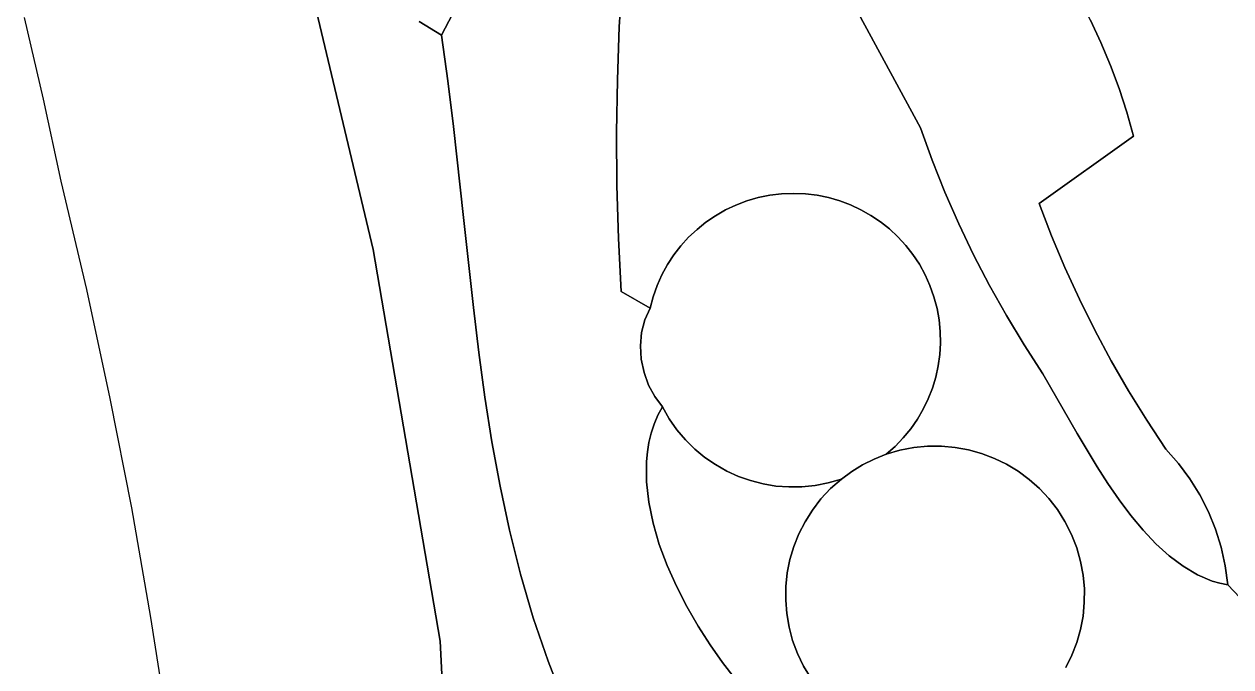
# Model space of a CAD drawing. Header units: inches. Extents: x 37.2 to 70.6, y 17.4 to 61.6.
# Drawn here: x 43.335 to 46.823, y 37.61 to 39.47 of the extents above; entities that cross this region are included whole.
import ezdxf

# ---------------------------------------------------------------- set-up
doc = ezdxf.new("R2010")
doc.units = ezdxf.units.IN
doc.layers.add('SURFACES_FOR_SKETCHUP', color=7, linetype='Continuous')

msp = doc.modelspace()

# ---------------------------------------------------------------- linework, layer by layer
at = {"layer": 'SURFACES_FOR_SKETCHUP'}
for points, invisible_edges in [([(46.4477, 39.4167), (47.9831, 40.3473), (46.4173, 39.4815)], 3), ([(46.4753, 39.3506), (47.9831, 40.3473), (46.4477, 39.4167)], 3), ([(46.4753, 39.3506), (46.5002, 39.2835), (47.9831, 40.3473)], 10), ([(46.5002, 39.2835), (46.5223, 39.2152), (47.9831, 40.3473)], 10), ([(46.5223, 39.2152), (46.5415, 39.1461), (47.9831, 40.3473)], 10), ([(48.4701, 40.0941), (47.9831, 40.3473), (46.5415, 39.1461)], 11), ([(43.3351, 39.4889), (43.3896, 39.2527), (44.0186, 40.1851)], 10), ([(44.3436, 38.8177), (44.0186, 40.1851), (43.3896, 39.2527)], 10), ([(44.3436, 38.8177), (44.4766, 39.4775), (44.0186, 40.1851)], 3), ([(46.5415, 39.1461), (46.7048, 38.1544), (48.4701, 40.0941)], 11), ([(46.7048, 38.1544), (46.7336, 38.1077), (48.4701, 40.0941)], 10), ([(46.7336, 38.1077), (46.7583, 38.0589), (48.4701, 40.0941)], 10), ([(48.5218, 40.0763), (48.4701, 40.0941), (46.7583, 38.0589)], 10), ([(48.5744, 40.0622), (48.5218, 40.0763), (46.7583, 38.0589)], 10), ([(46.7583, 38.0589), (47.12, 37.5233), (48.5744, 40.0622)], 11), ([(45.461, 40.0317), (45.0646, 39.6152), (45.9258, 39.1699)], 3), ([(45.461, 40.0317), (45.9258, 39.1699), (46.3102, 39.668)], 10), ([(46.3102, 39.668), (45.9258, 39.1699), (46.3485, 39.6073)], 3), ([(44.62, 39.6266), (44.5991, 39.562), (45.0556, 39.4622)], 10), ([(45.0556, 39.4622), (45.0646, 39.6152), (44.62, 39.6266)], 10), ([(45.0646, 39.6152), (45.0556, 39.4622), (45.9258, 39.1699)], 10), ([(46.3485, 39.6073), (45.9258, 39.1699), (46.3842, 39.5451)], 3), ([(44.5991, 39.562), (44.5729, 39.4991), (45.0556, 39.4622)], 10), ([(46.3842, 39.5451), (45.9258, 39.1699), (46.4173, 39.4815)], 3), ([(44.5415, 39.4383), (44.5729, 39.4991), (44.4766, 39.4775)], 2), ([(44.5729, 39.4991), (44.5415, 39.4383), (44.56, 39.3058)], 8), ([(44.5729, 39.4991), (44.56, 39.3058), (45.05, 39.3091)], 11), ([(45.05, 39.3091), (45.0556, 39.4622), (44.5729, 39.4991)], 10), ([(44.4766, 39.4775), (44.3436, 38.8177), (44.56, 39.3058)], 11), ([(44.56, 39.3058), (44.5415, 39.4383), (44.4766, 39.4775)], 8), ([(45.05, 39.3091), (45.4905, 38.9746), (45.0556, 39.4622)], 3), ([(45.4905, 38.9746), (45.5249, 38.9788), (45.0556, 39.4622)], 10), ([(45.5249, 38.9788), (45.5595, 38.9802), (45.0556, 39.4622)], 10), ([(45.5595, 38.9802), (45.9258, 39.1699), (45.0556, 39.4622)], 11), ([(46.4173, 39.4815), (45.9258, 39.1699), (46.4477, 39.4167)], 3), ([(46.4477, 39.4167), (45.9258, 39.1699), (46.4753, 39.3506)], 3), ([(46.2688, 38.9512), (46.4753, 39.3506), (45.9258, 39.1699)], 11), ([(46.5002, 39.2835), (46.4753, 39.3506), (46.2688, 38.9512)], 10), ([(44.5764, 39.1736), (44.56, 39.3058), (44.3436, 38.8177)], 10), ([(44.56, 39.3058), (44.5764, 39.1736), (45.05, 39.3091)], 10), ([(45.0477, 39.156), (45.05, 39.3091), (44.5764, 39.1736)], 10), ([(45.05, 39.3091), (45.0477, 39.156), (45.4243, 38.9582)], 10), ([(45.4243, 38.9582), (45.4569, 38.9677), (45.05, 39.3091)], 10), ([(45.4569, 38.9677), (45.4905, 38.9746), (45.05, 39.3091)], 10), ([(46.5002, 39.2835), (46.2688, 38.9512), (46.5223, 39.2152)], 3), ([(43.4411, 39.0156), (44.3436, 38.8177), (43.3896, 39.2527)], 3), ([(46.5415, 39.1461), (46.5223, 39.2152), (46.2688, 38.9512)], 2), ([(44.6055, 38.9106), (44.5764, 39.1736), (44.3436, 38.8177)], 10), ([(44.6055, 38.9106), (45.0487, 39.0028), (44.5764, 39.1736)], 3), ([(45.0487, 39.0028), (45.0477, 39.156), (44.5764, 39.1736)], 10), ([(45.0477, 39.156), (45.0487, 39.0028), (45.3336, 38.9154)], 10), ([(45.3336, 38.9154), (45.3625, 38.932), (45.0477, 39.156)], 10), ([(45.3625, 38.932), (45.3928, 38.9463), (45.0477, 39.156)], 10), ([(45.3928, 38.9463), (45.4243, 38.9582), (45.0477, 39.156)], 10), ([(45.5938, 38.9788), (45.9258, 39.1699), (45.5595, 38.9802)], 3), ([(45.6275, 38.9747), (45.9258, 39.1699), (45.5938, 38.9788)], 3), ([(45.6605, 38.9679), (45.9258, 39.1699), (45.6275, 38.9747)], 3), ([(45.6927, 38.9587), (45.9258, 39.1699), (45.6605, 38.9679)], 3), ([(45.7239, 38.9469), (45.9258, 39.1699), (45.6927, 38.9587)], 3), ([(45.754, 38.9328), (45.9258, 39.1699), (45.7239, 38.9469)], 3), ([(45.9258, 39.1699), (45.754, 38.9328), (45.9598, 39.0761)], 3), ([(45.9258, 39.1699), (45.9598, 39.0761), (46.2688, 38.9512)], 10), ([(46.5415, 39.1461), (46.2688, 38.9512), (46.3048, 38.8576)], 8), ([(46.3048, 38.8576), (46.3438, 38.7652), (46.5415, 39.1461)], 10), ([(46.3855, 38.674), (46.5415, 39.1461), (46.3438, 38.7652)], 3), ([(46.3855, 38.674), (46.4301, 38.5843), (46.5415, 39.1461)], 10), ([(46.4301, 38.5843), (46.4774, 38.4959), (46.5415, 39.1461)], 10), ([(46.4774, 38.4959), (46.5274, 38.4091), (46.5415, 39.1461)], 10), ([(46.5274, 38.4091), (46.5801, 38.3238), (46.5415, 39.1461)], 10), ([(46.672, 38.1986), (46.5415, 39.1461), (46.5801, 38.3238)], 11), ([(46.7048, 38.1544), (46.5415, 39.1461), (46.672, 38.1986)], 3), ([(45.7829, 38.9165), (45.9598, 39.0761), (45.754, 38.9328)], 3), ([(45.8105, 38.8979), (45.9598, 39.0761), (45.7829, 38.9165)], 3), ([(45.9598, 39.0761), (45.8105, 38.8979), (45.9968, 38.9835)], 3), ([(45.9598, 39.0761), (45.9968, 38.9835), (46.2688, 38.9512)], 10), ([(43.5153, 38.7017), (44.3436, 38.8177), (43.4411, 39.0156)], 3), ([(45.0532, 38.8496), (45.0487, 39.0028), (44.6055, 38.9106)], 10), ([(45.0487, 39.0028), (45.0532, 38.8496), (45.256, 38.853)], 10), ([(45.256, 38.853), (45.2802, 38.8758), (45.0487, 39.0028)], 10), ([(45.2802, 38.8758), (45.3061, 38.8966), (45.0487, 39.0028)], 10), ([(45.3061, 38.8966), (45.3336, 38.9154), (45.0487, 39.0028)], 10), ([(45.4569, 38.9677), (45.4243, 38.9582), (45.7589, 38.1948)], 10), ([(45.4905, 38.9746), (45.4569, 38.9677), (45.7589, 38.1948)], 10), ([(45.5249, 38.9788), (45.4905, 38.9746), (45.7589, 38.1948)], 10), ([(45.5249, 38.9788), (45.7589, 38.1948), (45.5595, 38.9802)], 3), ([(45.5595, 38.9802), (45.7589, 38.1948), (45.5938, 38.9788)], 3), ([(45.5938, 38.9788), (45.7589, 38.1948), (45.6275, 38.9747)], 3), ([(45.6605, 38.9679), (45.6275, 38.9747), (45.7589, 38.1948)], 10), ([(45.6927, 38.9587), (45.6605, 38.9679), (45.7589, 38.1948)], 10), ([(45.8365, 38.8772), (45.9968, 38.9835), (45.8105, 38.8979)], 3), ([(45.8609, 38.8544), (45.9968, 38.9835), (45.8365, 38.8772)], 3), ([(45.8836, 38.8297), (45.9968, 38.9835), (45.8609, 38.8544)], 3), ([(45.9968, 38.9835), (45.8836, 38.8297), (46.0369, 38.8923)], 3), ([(45.9968, 38.9835), (46.0369, 38.8923), (46.2688, 38.9512)], 10), ([(45.3336, 38.9154), (45.7589, 38.1948), (45.3625, 38.932)], 3), ([(45.3625, 38.932), (45.7589, 38.1948), (45.3928, 38.9463)], 3), ([(45.3928, 38.9463), (45.7589, 38.1948), (45.4243, 38.9582)], 3), ([(45.7239, 38.9469), (45.6927, 38.9587), (45.7589, 38.1948)], 10), ([(45.754, 38.9328), (45.7239, 38.9469), (45.7589, 38.1948)], 10), ([(45.7829, 38.9165), (45.754, 38.9328), (45.7589, 38.1948)], 10), ([(46.0369, 38.8923), (46.0798, 38.8024), (46.2688, 38.9512)], 10), ([(46.3048, 38.8576), (46.2688, 38.9512), (46.0798, 38.8024)], 10), ([(44.634, 38.6494), (44.6055, 38.9106), (44.3436, 38.8177)], 10), ([(44.6055, 38.9106), (44.634, 38.6494), (45.0532, 38.8496)], 10), ([(45.2802, 38.8758), (45.7589, 38.1948), (45.3061, 38.8966)], 3), ([(45.3061, 38.8966), (45.7589, 38.1948), (45.3336, 38.9154)], 3), ([(45.7829, 38.9165), (45.7589, 38.1948), (45.8105, 38.8979)], 3), ([(45.8105, 38.8979), (45.7589, 38.1948), (45.8365, 38.8772)], 3), ([(45.2802, 38.8758), (45.256, 38.853), (45.7589, 38.1948)], 10), ([(45.8365, 38.8772), (45.7589, 38.1948), (45.8609, 38.8544)], 3), ([(45.9043, 38.8032), (46.0369, 38.8923), (45.8836, 38.8297)], 3), ([(45.923, 38.7748), (46.0369, 38.8923), (45.9043, 38.8032)], 3), ([(46.0798, 38.8024), (46.0369, 38.8923), (45.923, 38.7748)], 10), ([(45.061, 38.6965), (45.0532, 38.8496), (44.634, 38.6494)], 10), ([(45.2336, 38.8284), (45.256, 38.853), (45.0532, 38.8496)], 10), ([(45.061, 38.6965), (45.1787, 38.7445), (45.0532, 38.8496)], 3), ([(45.1948, 38.774), (45.0532, 38.8496), (45.1787, 38.7445)], 3), ([(45.2132, 38.802), (45.0532, 38.8496), (45.1948, 38.774)], 3), ([(45.2336, 38.8284), (45.0532, 38.8496), (45.2132, 38.802)], 3), ([(45.2336, 38.8284), (45.2132, 38.802), (45.7589, 38.1948)], 10), ([(45.256, 38.853), (45.2336, 38.8284), (45.7589, 38.1948)], 10), ([(45.8609, 38.8544), (45.7589, 38.1948), (45.8836, 38.8297)], 3), ([(45.8836, 38.8297), (45.7589, 38.1948), (45.9043, 38.8032)], 3), ([(46.0798, 38.8024), (46.1257, 38.7139), (46.3048, 38.8576)], 10), ([(46.3438, 38.7652), (46.3048, 38.8576), (46.1257, 38.7139)], 10), ([(43.5153, 38.7017), (43.5832, 38.3865), (44.3436, 38.8177)], 10), ([(43.5832, 38.3865), (43.645, 38.0701), (44.3436, 38.8177)], 10), ([(44.5381, 37.6842), (44.3436, 38.8177), (43.645, 38.0701)], 10), ([(44.6497, 38.5196), (44.634, 38.6494), (44.3436, 38.8177)], 10), ([(44.6673, 38.3902), (44.6497, 38.5196), (44.3436, 38.8177)], 10), ([(44.6875, 38.2614), (44.6673, 38.3902), (44.3436, 38.8177)], 10), ([(44.3436, 38.8177), (44.5381, 37.6842), (44.6875, 38.2614)], 10), ([(45.2132, 38.802), (45.1948, 38.774), (45.7589, 38.1948)], 10), ([(45.923, 38.7748), (45.9043, 38.8032), (45.7589, 38.1948)], 10), ([(45.923, 38.7748), (45.9395, 38.7448), (46.0798, 38.8024)], 10), ([(45.9395, 38.7448), (45.9536, 38.7131), (46.0798, 38.8024)], 10), ([(46.0798, 38.8024), (45.9536, 38.7131), (46.1257, 38.7139)], 3), ([(45.1948, 38.774), (45.1787, 38.7445), (45.7589, 38.1948)], 10), ([(45.9395, 38.7448), (45.923, 38.7748), (45.7589, 38.1948)], 10), ([(46.1257, 38.7139), (46.1744, 38.627), (46.3438, 38.7652)], 10), ([(46.3855, 38.674), (46.3438, 38.7652), (46.1744, 38.627)], 10), ([(45.061, 38.6965), (45.1648, 38.7135), (45.1787, 38.7445)], 9), ([(45.1648, 38.7135), (45.7589, 38.1948), (45.1787, 38.7445)], 3), ([(45.9536, 38.7131), (45.9395, 38.7448), (45.7589, 38.1948)], 10), ([(44.634, 38.6494), (44.6497, 38.5196), (45.061, 38.6965)], 10), ([(45.1169, 38.5393), (45.061, 38.6965), (44.6497, 38.5196)], 11), ([(45.061, 38.6965), (45.1533, 38.6812), (45.1648, 38.7135)], 9), ([(45.061, 38.6965), (45.1444, 38.6477), (45.1533, 38.6812)], 8), ([(45.1293, 38.6141), (45.1444, 38.6477), (45.061, 38.6965)], 8), ([(45.1202, 38.5775), (45.1293, 38.6141), (45.061, 38.6965)], 10), ([(45.1169, 38.5393), (45.1202, 38.5775), (45.061, 38.6965)], 10), ([(45.1533, 38.6812), (45.7589, 38.1948), (45.1648, 38.7135)], 3), ([(45.9536, 38.7131), (45.7589, 38.1948), (45.9652, 38.6804)], 3), ([(45.9652, 38.6804), (46.1257, 38.7139), (45.9536, 38.7131)], 3), ([(45.974, 38.6473), (46.1257, 38.7139), (45.9652, 38.6804)], 3), ([(45.98, 38.6139), (46.1257, 38.7139), (45.974, 38.6473)], 3), ([(46.1257, 38.7139), (45.98, 38.6139), (46.1744, 38.627)], 3), ([(45.1444, 38.6477), (45.7589, 38.1948), (45.1533, 38.6812)], 3), ([(45.9652, 38.6804), (45.7589, 38.1948), (45.974, 38.6473)], 3), ([(46.1744, 38.627), (46.226, 38.5417), (46.3855, 38.674)], 10), ([(46.4301, 38.5843), (46.3855, 38.674), (46.226, 38.5417)], 10), ([(45.1202, 38.5775), (45.1169, 38.5393), (45.1444, 38.6477)], 10), ([(45.1192, 38.5004), (45.1444, 38.6477), (45.1169, 38.5393)], 3), ([(45.1192, 38.5004), (45.127, 38.4621), (45.1444, 38.6477)], 10), ([(45.1444, 38.6477), (45.1293, 38.6141), (45.1202, 38.5775)], 8), ([(45.1806, 38.3622), (45.1444, 38.6477), (45.127, 38.4621)], 11), ([(45.1444, 38.6477), (45.1806, 38.3622), (45.7589, 38.1948)], 11), ([(45.974, 38.6473), (45.7589, 38.1948), (45.98, 38.6139)], 3), ([(45.9834, 38.5804), (46.1744, 38.627), (45.98, 38.6139)], 3), ([(45.984, 38.5469), (46.1744, 38.627), (45.9834, 38.5804)], 3), ([(46.1744, 38.627), (45.984, 38.5469), (46.226, 38.5417)], 3), ([(45.98, 38.6139), (45.7589, 38.1948), (45.9834, 38.5804)], 3), ([(46.226, 38.5417), (46.2803, 38.458), (46.4301, 38.5843)], 10), ([(46.4774, 38.4959), (46.4301, 38.5843), (46.2803, 38.458)], 10), ([(45.9834, 38.5804), (45.7589, 38.1948), (45.984, 38.5469)], 3), ([(45.984, 38.5469), (45.7589, 38.1948), (45.982, 38.5136)], 3), ([(45.984, 38.5469), (45.982, 38.5136), (46.226, 38.5417)], 10), ([(45.1192, 38.5004), (45.1169, 38.5393), (44.6497, 38.5196)], 10), ([(44.6497, 38.5196), (44.6673, 38.3902), (45.1192, 38.5004)], 10), ([(45.982, 38.5136), (45.7589, 38.1948), (45.9775, 38.4806)], 3), ([(45.9775, 38.4806), (45.9704, 38.4482), (46.226, 38.5417)], 10), ([(46.2803, 38.458), (46.226, 38.5417), (45.9704, 38.4482)], 10), ([(45.982, 38.5136), (45.9775, 38.4806), (46.226, 38.5417)], 10), ([(45.127, 38.4621), (45.1192, 38.5004), (44.6673, 38.3902)], 10), ([(45.9775, 38.4806), (45.7589, 38.1948), (45.9704, 38.4482)], 3), ([(46.2803, 38.458), (46.3791, 38.2852), (46.4774, 38.4959)], 10), ([(46.5274, 38.4091), (46.4774, 38.4959), (46.3791, 38.2852)], 10), ([(45.1399, 38.4256), (45.127, 38.4621), (44.6673, 38.3902)], 10), ([(45.1399, 38.4256), (45.1806, 38.3622), (45.127, 38.4621)], 3), ([(45.9704, 38.4482), (45.7589, 38.1948), (45.9607, 38.4164)], 3), ([(45.9607, 38.4164), (46.0651, 38.238), (45.9704, 38.4482)], 3), ([(45.9704, 38.4482), (46.0651, 38.238), (46.2803, 38.458)], 11), ([(46.103, 38.2274), (46.2803, 38.458), (46.0651, 38.238)], 3), ([(46.1397, 38.2134), (46.2803, 38.458), (46.103, 38.2274)], 3), ([(46.175, 38.1962), (46.2803, 38.458), (46.1397, 38.2134)], 3), ([(46.2803, 38.458), (46.175, 38.1962), (46.3791, 38.2852)], 3), ([(44.6673, 38.3902), (44.6875, 38.2614), (45.1399, 38.4256)], 10), ([(45.1478, 38.2865), (45.1399, 38.4256), (44.6875, 38.2614)], 11), ([(45.1399, 38.4256), (45.1566, 38.3126), (45.1579, 38.3919)], 3), ([(45.1566, 38.3126), (45.1399, 38.4256), (45.1478, 38.2865)], 3), ([(45.1399, 38.4256), (45.1579, 38.3919), (45.1806, 38.3622)], 8), ([(45.9607, 38.4164), (45.7589, 38.1948), (45.9487, 38.3854)], 3), ([(45.9487, 38.3854), (46.0263, 38.2451), (45.9607, 38.4164)], 3), ([(46.0651, 38.238), (45.9607, 38.4164), (46.0263, 38.2451)], 3), ([(46.5274, 38.4091), (46.3791, 38.2852), (46.5801, 38.3238)], 3), ([(45.1674, 38.3379), (45.1579, 38.3919), (45.1566, 38.3126)], 3), ([(45.1674, 38.3379), (45.1806, 38.3622), (45.1579, 38.3919)], 8), ([(45.792, 38.2113), (45.9487, 38.3854), (45.7589, 38.1948)], 3), ([(45.9487, 38.3854), (45.792, 38.2113), (45.9341, 38.3553)], 3), ([(45.9341, 38.3553), (46.0263, 38.2451), (45.9487, 38.3854)], 3), ([(45.1674, 38.3379), (45.1566, 38.3126), (45.2, 38.328)], 10), ([(45.2, 38.328), (45.1806, 38.3622), (45.1674, 38.3379)], 8), ([(45.1806, 38.3622), (45.2, 38.328), (45.7589, 38.1948)], 10), ([(45.9341, 38.3553), (45.792, 38.2113), (45.9172, 38.3264)], 3), ([(45.9172, 38.3264), (45.9868, 38.2486), (45.9341, 38.3553)], 3), ([(46.0263, 38.2451), (45.9341, 38.3553), (45.9868, 38.2486)], 3), ([(45.1478, 38.2865), (45.2222, 38.2963), (45.1566, 38.3126)], 3), ([(45.2, 38.328), (45.1566, 38.3126), (45.2222, 38.2963)], 3), ([(45.2, 38.328), (45.2222, 38.2963), (45.7589, 38.1948)], 10), ([(45.9172, 38.3264), (45.792, 38.2113), (45.898, 38.2988)], 3), ([(45.898, 38.2988), (45.9468, 38.2485), (45.9172, 38.3264)], 3), ([(45.9868, 38.2486), (45.9172, 38.3264), (45.9468, 38.2485)], 3), ([(46.3791, 38.2852), (46.437, 38.1887), (46.5801, 38.3238)], 10), ([(46.5801, 38.3238), (46.437, 38.1887), (46.6355, 38.2401)], 3), ([(46.5801, 38.3238), (46.6355, 38.2401), (46.672, 38.1986)], 8), ([(45.1412, 38.2596), (45.1478, 38.2865), (44.6875, 38.2614)], 10), ([(45.2222, 38.2963), (45.1412, 38.2596), (45.2468, 38.267)], 3), ([(45.1478, 38.2865), (45.1412, 38.2596), (45.2222, 38.2963)], 10), ([(45.2222, 38.2963), (45.2468, 38.267), (45.7589, 38.1948)], 10), ([(45.8764, 38.2726), (45.898, 38.2988), (45.792, 38.2113)], 10), ([(45.8526, 38.2479), (45.8764, 38.2726), (45.792, 38.2113)], 10), ([(45.8526, 38.2479), (45.8665, 38.2368), (45.8764, 38.2726)], 3), ([(45.9066, 38.2446), (45.8764, 38.2726), (45.8665, 38.2368)], 3), ([(45.8764, 38.2726), (45.9066, 38.2446), (45.898, 38.2988)], 3), ([(45.9468, 38.2485), (45.898, 38.2988), (45.9066, 38.2446)], 3), ([(46.2087, 38.1759), (46.3791, 38.2852), (46.175, 38.1962)], 3), ([(46.2404, 38.1525), (46.3791, 38.2852), (46.2087, 38.1759)], 3), ([(46.2701, 38.1261), (46.3791, 38.2852), (46.2404, 38.1525)], 3), ([(46.3791, 38.2852), (46.2701, 38.1261), (46.437, 38.1887)], 3), ([(44.7108, 38.1331), (44.6875, 38.2614), (44.5381, 37.6842)], 10), ([(44.6875, 38.2614), (44.7108, 38.1331), (45.1338, 38.2038)], 10), ([(45.1366, 38.232), (45.1412, 38.2596), (44.6875, 38.2614)], 10), ([(45.1338, 38.2038), (45.1366, 38.232), (44.6875, 38.2614)], 10), ([(45.2468, 38.267), (45.1338, 38.2038), (45.2738, 38.2403)], 3), ([(45.1338, 38.2038), (45.2468, 38.267), (45.1366, 38.232)], 3), ([(45.1338, 38.1458), (45.2738, 38.2403), (45.1338, 38.2038)], 3), ([(45.2738, 38.2403), (45.1338, 38.1458), (45.3027, 38.2163)], 3), ([(45.1366, 38.232), (45.2468, 38.267), (45.1412, 38.2596)], 3), ([(45.2738, 38.2403), (45.7589, 38.1948), (45.2468, 38.267)], 3), ([(45.3027, 38.2163), (45.7589, 38.1948), (45.2738, 38.2403)], 3), ([(45.8266, 38.225), (45.8526, 38.2479), (45.792, 38.2113)], 2), ([(45.8526, 38.2479), (45.8266, 38.225), (45.8665, 38.2368)], 8), ([(45.8665, 38.2368), (45.8266, 38.225), (46.103, 38.2274)], 10), ([(46.0651, 38.238), (46.0263, 38.2451), (45.8665, 38.2368)], 10), ([(45.8665, 38.2368), (46.0263, 38.2451), (45.9066, 38.2446)], 3), ([(46.103, 38.2274), (46.0651, 38.238), (45.8665, 38.2368)], 10), ([(45.9868, 38.2486), (45.9066, 38.2446), (46.0263, 38.2451)], 3), ([(45.9868, 38.2486), (45.9468, 38.2485), (45.9066, 38.2446)], 8), ([(46.4681, 38.1406), (46.6355, 38.2401), (46.437, 38.1887)], 3), ([(46.4681, 38.1406), (46.5006, 38.0935), (46.6355, 38.2401)], 10), ([(46.6355, 38.2401), (46.5006, 38.0935), (46.672, 38.1986)], 3), ([(45.1338, 38.1458), (45.1338, 38.2038), (44.7108, 38.1331)], 10), ([(45.1405, 38.0862), (45.3027, 38.2163), (45.1338, 38.1458)], 3), ([(45.3027, 38.2163), (45.1405, 38.0862), (45.3336, 38.1951)], 3), ([(45.3336, 38.1951), (45.7589, 38.1948), (45.3027, 38.2163)], 3), ([(45.8266, 38.225), (45.792, 38.2113), (45.7589, 38.1948)], 8), ([(45.8266, 38.225), (45.7589, 38.1948), (46.1397, 38.2134)], 11), ([(46.1397, 38.2134), (45.7589, 38.1948), (46.3779, 37.6802)], 11), ([(46.1397, 38.2134), (46.103, 38.2274), (45.8266, 38.225)], 10), ([(46.1397, 38.2134), (46.3626, 37.9932), (46.175, 38.1962)], 3), ([(46.3779, 37.6802), (46.3626, 37.9932), (46.1397, 38.2134)], 11), ([(46.5006, 38.0935), (46.5346, 38.0483), (46.672, 38.1986)], 10), ([(46.672, 38.1986), (46.5346, 38.0483), (46.7048, 38.1544)], 3), ([(45.1532, 38.0255), (45.3336, 38.1951), (45.1405, 38.0862)], 3), ([(45.3336, 38.1951), (45.1532, 38.0255), (45.3661, 38.1767)], 3), ([(45.1712, 37.9645), (45.3661, 38.1767), (45.1532, 38.0255)], 3), ([(45.3661, 38.1767), (45.1712, 37.9645), (45.4, 38.1613)], 3), ([(45.3661, 38.1767), (45.7589, 38.1948), (45.3336, 38.1951)], 3), ([(45.4, 38.1613), (45.7589, 38.1948), (45.3661, 38.1767)], 3), ([(45.4, 38.1613), (45.4351, 38.1488), (45.7589, 38.1948)], 10), ([(45.4351, 38.1488), (45.4712, 38.1395), (45.7589, 38.1948)], 10), ([(45.5082, 38.1333), (45.7589, 38.1948), (45.4712, 38.1395)], 3), ([(45.7589, 38.1948), (45.5082, 38.1333), (45.7273, 38.1755)], 3), ([(45.5082, 38.1333), (45.5457, 38.1305), (45.7273, 38.1755)], 10), ([(45.5412, 37.8818), (45.6098, 37.576), (45.7589, 38.1948)], 11), ([(45.6974, 38.1534), (45.5412, 37.8818), (45.7589, 38.1948)], 11), ([(45.5457, 38.1305), (45.5836, 38.131), (45.7273, 38.1755)], 10), ([(45.6216, 38.1349), (45.7273, 38.1755), (45.5836, 38.131)], 3), ([(45.7589, 38.1948), (45.6098, 37.576), (46.3779, 37.6802)], 11), ([(45.6596, 38.1424), (45.7273, 38.1755), (45.6216, 38.1349)], 3), ([(45.6596, 38.1424), (45.6974, 38.1534), (45.7273, 38.1755)], 8), ([(45.7589, 38.1948), (45.7273, 38.1755), (45.6974, 38.1534)], 8), ([(46.3626, 37.9932), (46.3438, 38.0303), (46.175, 38.1962)], 10), ([(46.175, 38.1962), (46.3438, 38.0303), (46.2087, 38.1759)], 3), ([(46.2087, 38.1759), (46.3438, 38.0303), (46.2404, 38.1525)], 3), ([(46.2973, 38.0969), (46.437, 38.1887), (46.2701, 38.1261)], 3), ([(46.322, 38.0649), (46.437, 38.1887), (46.2973, 38.0969)], 3), ([(46.437, 38.1887), (46.322, 38.0649), (46.4681, 38.1406)], 3), ([(44.7381, 38.0055), (44.7108, 38.1331), (44.5381, 37.6842)], 10), ([(44.7108, 38.1331), (44.7381, 38.0055), (45.1338, 38.1458)], 10), ([(45.1405, 38.0862), (45.1338, 38.1458), (44.7381, 38.0055)], 10), ([(45.1939, 37.9036), (45.4, 38.1613), (45.1712, 37.9645)], 3), ([(45.4, 38.1613), (45.1939, 37.9036), (45.4351, 38.1488)], 3), ([(45.1939, 37.9036), (45.5488, 37.9203), (45.4351, 38.1488)], 11), ([(45.4351, 38.1488), (45.56, 37.958), (45.4712, 38.1395)], 3), ([(45.56, 37.958), (45.4351, 38.1488), (45.5488, 37.9203)], 3), ([(45.4712, 38.1395), (45.5745, 37.9947), (45.5082, 38.1333)], 3), ([(45.5745, 37.9947), (45.4712, 38.1395), (45.56, 37.958)], 3), ([(45.5082, 38.1333), (45.5924, 38.0301), (45.5457, 38.1305)], 3), ([(45.5924, 38.0301), (45.5082, 38.1333), (45.5745, 37.9947)], 3), ([(45.5412, 37.8818), (45.6974, 38.1534), (45.5488, 37.9203)], 3), ([(45.5457, 38.1305), (45.6137, 38.0639), (45.5836, 38.131)], 3), ([(45.6137, 38.0639), (45.5457, 38.1305), (45.5924, 38.0301)], 3), ([(45.6974, 38.1534), (45.6663, 38.1258), (45.5488, 37.9203)], 10), ([(45.5836, 38.131), (45.6384, 38.0959), (45.6216, 38.1349)], 3), ([(45.6384, 38.0959), (45.5836, 38.131), (45.6137, 38.0639)], 3), ([(45.6663, 38.1258), (45.6596, 38.1424), (45.6216, 38.1349)], 9), ([(45.6663, 38.1258), (45.6216, 38.1349), (45.6384, 38.0959)], 3), ([(45.6663, 38.1258), (45.6974, 38.1534), (45.6596, 38.1424)], 8), ([(46.2701, 38.1261), (46.2404, 38.1525), (46.322, 38.0649)], 10), ([(46.3438, 38.0303), (46.322, 38.0649), (46.2404, 38.1525)], 10), ([(46.3438, 38.0303), (46.4681, 38.1406), (46.322, 38.0649)], 3), ([(46.4681, 38.1406), (46.3438, 38.0303), (46.5006, 38.0935)], 3), ([(46.5346, 38.0483), (46.5701, 38.0057), (46.7048, 38.1544)], 10), ([(46.7336, 38.1077), (46.7048, 38.1544), (46.5701, 38.0057)], 10), ([(45.5488, 37.9203), (45.6663, 38.1258), (45.56, 37.958)], 3), ([(45.56, 37.958), (45.6663, 38.1258), (45.5745, 37.9947)], 3), ([(45.6663, 38.1258), (45.6384, 38.0959), (45.5745, 37.9947)], 10), ([(45.5924, 38.0301), (45.5745, 37.9947), (45.6384, 38.0959)], 10), ([(45.6384, 38.0959), (45.6137, 38.0639), (45.5924, 38.0301)], 8), ([(46.322, 38.0649), (46.2973, 38.0969), (46.2701, 38.1261)], 8), ([(46.3626, 37.9932), (46.5006, 38.0935), (46.3438, 38.0303)], 3), ([(46.5006, 38.0935), (46.3626, 37.9932), (46.5346, 38.0483)], 3), ([(46.5701, 38.0057), (46.607, 37.9664), (46.7336, 38.1077)], 10), ([(46.7583, 38.0589), (46.7336, 38.1077), (46.607, 37.9664)], 10), ([(43.645, 38.0701), (43.7006, 37.7525), (44.5381, 37.6842)], 10), ([(45.1532, 38.0255), (45.1405, 38.0862), (44.7381, 38.0055)], 10), ([(46.607, 37.9664), (46.6455, 37.9313), (46.7583, 38.0589)], 10), ([(46.7788, 38.0082), (46.7583, 38.0589), (46.6455, 37.9313)], 10), ([(46.7788, 38.0082), (47.12, 37.5233), (46.7583, 38.0589)], 3), ([(44.7381, 38.0055), (44.7699, 37.8784), (45.1532, 38.0255)], 10), ([(45.1712, 37.9645), (45.1532, 38.0255), (44.7699, 37.8784)], 10), ([(46.3778, 37.9544), (46.5346, 38.0483), (46.3626, 37.9932)], 3), ([(46.5346, 38.0483), (46.3778, 37.9544), (46.5701, 38.0057)], 3), ([(44.7699, 37.8784), (44.7381, 38.0055), (44.5381, 37.6842)], 10), ([(46.3779, 37.6802), (46.3887, 37.718), (46.3626, 37.9932)], 10), ([(46.3778, 37.9544), (46.3626, 37.9932), (46.3887, 37.718)], 10), ([(46.389, 37.9151), (46.5701, 38.0057), (46.3778, 37.9544)], 3), ([(46.3963, 37.8754), (46.5701, 38.0057), (46.389, 37.9151)], 3), ([(46.5701, 38.0057), (46.3963, 37.8754), (46.607, 37.9664)], 3), ([(46.6455, 37.9313), (46.6854, 37.9011), (46.7788, 38.0082)], 10), ([(46.7951, 37.9559), (46.7788, 38.0082), (46.6854, 37.9011)], 10), ([(46.7788, 38.0082), (46.7951, 37.9559), (47.12, 37.5233)], 10), ([(44.7699, 37.8784), (44.8069, 37.752), (45.1712, 37.9645)], 10), ([(45.1939, 37.9036), (45.1712, 37.9645), (44.8069, 37.752)], 10), ([(46.396, 37.7566), (46.3997, 37.7959), (46.3778, 37.9544)], 10), ([(46.3778, 37.9544), (46.3997, 37.7959), (46.389, 37.9151)], 3), ([(46.3887, 37.718), (46.396, 37.7566), (46.3778, 37.9544)], 10), ([(46.3999, 37.8355), (46.607, 37.9664), (46.3963, 37.8754)], 3), ([(46.607, 37.9664), (46.3999, 37.8355), (46.6455, 37.9313)], 3), ([(46.6854, 37.9011), (46.7268, 37.8765), (46.7951, 37.9559)], 10), ([(46.8069, 37.9022), (46.7951, 37.9559), (46.7268, 37.8765)], 10), ([(46.7951, 37.9559), (46.8069, 37.9022), (47.12, 37.5233)], 10), ([(45.1939, 37.9036), (45.2206, 37.8434), (45.5488, 37.9203)], 10), ([(45.5412, 37.8818), (45.5488, 37.9203), (45.2206, 37.8434)], 10), ([(46.3997, 37.7959), (46.6455, 37.9313), (46.3999, 37.8355)], 3), ([(46.6455, 37.9313), (46.3997, 37.7959), (46.6854, 37.9011)], 3), ([(45.2206, 37.8434), (45.1939, 37.9036), (44.8069, 37.752)], 10), ([(46.3999, 37.8355), (46.389, 37.9151), (46.3997, 37.7959)], 3), ([(46.3999, 37.8355), (46.3963, 37.8754), (46.389, 37.9151)], 8), ([(46.6854, 37.9011), (46.396, 37.7566), (46.7268, 37.8765)], 3), ([(46.396, 37.7566), (46.6854, 37.9011), (46.3997, 37.7959)], 3), ([(46.7268, 37.8765), (46.7698, 37.8584), (46.8069, 37.9022)], 10), ([(46.7698, 37.8584), (46.7918, 37.8519), (46.8069, 37.9022)], 10), ([(46.8142, 37.8474), (46.8069, 37.9022), (46.7918, 37.8519)], 2), ([(46.8069, 37.9022), (46.8142, 37.8474), (47.12, 37.5233)], 8), ([(44.8069, 37.752), (44.7699, 37.8784), (44.5381, 37.6842)], 10), ([(45.2206, 37.8434), (45.2507, 37.7846), (45.5412, 37.8818)], 10), ([(45.5371, 37.8427), (45.5412, 37.8818), (45.2507, 37.7846)], 10), ([(45.5412, 37.8818), (45.5371, 37.8427), (45.6098, 37.576)], 10), ([(46.7698, 37.8584), (46.3638, 37.6435), (46.7918, 37.8519)], 3), ([(46.3638, 37.6435), (46.7698, 37.8584), (46.3779, 37.6802)], 3), ([(46.7918, 37.8519), (46.3638, 37.6435), (47.12, 37.5233)], 11), ([(46.7268, 37.8765), (46.3779, 37.6802), (46.7698, 37.8584)], 3), ([(46.3779, 37.6802), (46.7268, 37.8765), (46.3887, 37.718)], 3), ([(46.3887, 37.718), (46.7268, 37.8765), (46.396, 37.7566)], 3), ([(47.12, 37.5233), (46.8142, 37.8474), (46.7918, 37.8519)], 8), ([(44.8069, 37.752), (44.8499, 37.6262), (45.2206, 37.8434)], 10), ([(45.2507, 37.7846), (45.2206, 37.8434), (44.8499, 37.6262)], 10), ([(45.2507, 37.7846), (45.2834, 37.7278), (45.5371, 37.8427)], 10), ([(45.5365, 37.8034), (45.5371, 37.8427), (45.2834, 37.7278)], 10), ([(45.5371, 37.8427), (45.5365, 37.8034), (45.5883, 37.6116)], 10), ([(45.5883, 37.6116), (45.6098, 37.576), (45.5371, 37.8427)], 10), ([(45.2834, 37.7278), (45.2507, 37.7846), (44.8499, 37.6262)], 10), ([(45.5395, 37.7641), (45.5365, 37.8034), (45.2834, 37.7278)], 10), ([(45.5365, 37.8034), (45.5395, 37.7641), (45.5883, 37.6116)], 10), ([(43.7006, 37.7525), (43.7499, 37.4339), (44.5381, 37.6842)], 10), ([(44.8499, 37.6262), (44.8069, 37.752), (44.5381, 37.6842)], 10), ([(45.2834, 37.7278), (45.3181, 37.6735), (45.5395, 37.7641)], 10), ([(45.5462, 37.7249), (45.5395, 37.7641), (45.3181, 37.6735)], 10), ([(45.5462, 37.7249), (45.5705, 37.6485), (45.5395, 37.7641)], 3), ([(45.5883, 37.6116), (45.5395, 37.7641), (45.5705, 37.6485)], 3), ([(44.8499, 37.6262), (44.8994, 37.5011), (45.2834, 37.7278)], 10), ([(45.2834, 37.7278), (44.8994, 37.5011), (45.3181, 37.6735)], 3), ([(45.3181, 37.6735), (45.3542, 37.6223), (45.5462, 37.7249)], 10), ([(45.5565, 37.6863), (45.5462, 37.7249), (45.3542, 37.6223)], 10), ([(45.5462, 37.7249), (45.5565, 37.6863), (45.5705, 37.6485)], 8), ([(44.5438, 37.5693), (44.5381, 37.6842), (43.7499, 37.4339)], 10), ([(44.5381, 37.6842), (44.5438, 37.5693), (44.8499, 37.6262)], 10), ([(45.3542, 37.6223), (45.3909, 37.5749), (45.5565, 37.6863)], 10), ([(45.5705, 37.6485), (45.5565, 37.6863), (45.3909, 37.5749)], 10), ([(45.8671, 37.3971), (46.3779, 37.6802), (45.6098, 37.576)], 11), ([(45.8671, 37.3971), (46.1776, 37.4392), (46.3779, 37.6802)], 11), ([(46.3779, 37.6802), (46.1776, 37.4392), (46.3638, 37.6435)], 3), ([(44.9561, 37.3766), (45.3181, 37.6735), (44.8994, 37.5011)], 3), ([(45.3181, 37.6735), (44.9561, 37.3766), (45.3542, 37.6223)], 3), ([(45.3909, 37.5749), (45.4277, 37.5317), (45.5705, 37.6485)], 10), ([(45.5705, 37.6485), (45.4277, 37.5317), (45.5883, 37.6116)], 3), ([(46.1776, 37.4392), (46.213, 37.4611), (46.3638, 37.6435)], 10), ([(46.3638, 37.6435), (46.213, 37.4611), (46.3464, 37.6083)], 3), ([(46.3464, 37.6083), (47.12, 37.5233), (46.3638, 37.6435)], 3), ([(44.5438, 37.5693), (44.5527, 37.4547), (44.8499, 37.6262)], 10), ([(44.8499, 37.6262), (44.5527, 37.4547), (44.8994, 37.5011)], 3), ([(45.3542, 37.6223), (44.9561, 37.3766), (45.3909, 37.5749)], 3), ([(45.4637, 37.4934), (45.5883, 37.6116), (45.4277, 37.5317)], 3), ([(45.5883, 37.6116), (45.4637, 37.4934), (45.6098, 37.576)], 3)]:
    msp.add_3dface(points, dxfattribs=dict(at, invisible_edges=invisible_edges))

doc.saveas('drawing.dxf')
